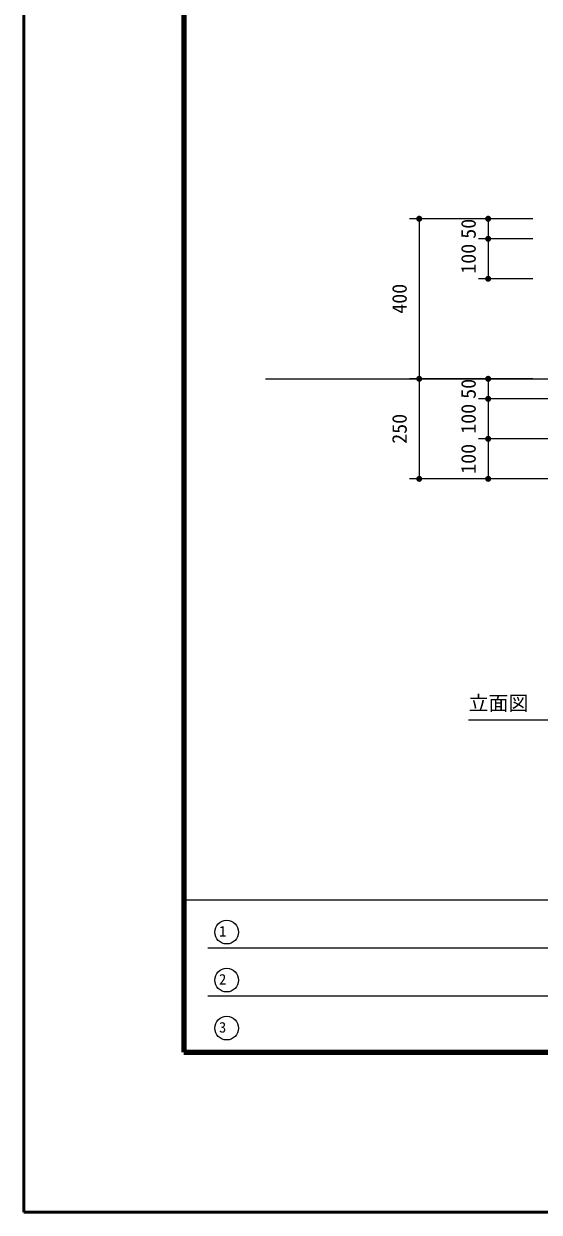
# Model space of a CAD drawing. Units: millimetres at full size, sheet at 1:20. Extents: x 0 to 8400, y 0 to 5940.
# Drawn here: x 0 to 1289, y 0 to 2970 of the extents above; entities that cross this region are included whole.
import ezdxf
from ezdxf.enums import TextEntityAlignment as Align

# ---------------------------------------------------------------- set-up
doc = ezdxf.new("R2010")
doc.units = ezdxf.units.MM
doc.header["$LTSCALE"] = 20
for name, color, linetype, lineweight in [('D-STR', 1, 'Continuous', 13), ('D-STR-DIM', 7, 'Continuous', 13), ('D-STR-HTXT', 7, 'Continuous', 13), ('D-TTL', 2, 'Continuous', 140), ('D-TTL-FRAM', 2, 'Continuous', 13), ('D-TTL-LINE', 7, 'Continuous', 13), ('D-TTL-TXT', 7, 'Continuous', 13)]:
    doc.layers.add(name, color=color, linetype=linetype, lineweight=lineweight)
doc.styles.add('ＭＳ ゴシック', font='')
doc.styles.get('ＭＳ ゴシック').set_extended_font_data('MS Gothic')

# ---------------------------------------------------------------- blocks, each defined once
blk = doc.blocks.new('filled_dot')
at = {"color": 0, "linetype": 'Continuous', "lineweight": -2, "const_width": 1.25}
blk.add_lwpolyline([(-0.625, 0, 1), (0.625, 0, 1)], format="xyb", close=True, dxfattribs=at)

msp = doc.modelspace()

# ---------------------------------------------------------------- linework, layer by layer
at = {"layer": 'D-STR'}
msp.add_line((604.53, 2082.74), (1528.31, 2082.74), dxfattribs=at)
at = {"layer": 'D-STR-DIM'}
for p, q in [((1272.53, 2482.74), (964.46, 2482.74)), ((988.46, 2482.74), (988.46, 2082.74)), ((1272.53, 2482.74), (1136.89, 2482.74)), ((1160.89, 2482.74), (1160.89, 2432.74)), ((1272.53, 2432.74), (1136.89, 2432.74)), ((1272.53, 2432.74), (1136.89, 2432.74)), ((1160.89, 2432.74), (1160.89, 2332.74)), ((1272.53, 2332.74), (1136.89, 2332.74)), ((1272.53, 2082.74), (964.46, 2082.74)), ((1272.53, 2082.74), (964.46, 2082.74)), ((988.46, 2082.74), (988.46, 1832.74)), ((1272.53, 2082.74), (1136.89, 2082.74)), ((1160.89, 2082.74), (1160.89, 2032.74)), ((1372.53, 2032.74), (1136.89, 2032.74)), ((1372.53, 2032.74), (1136.89, 2032.74)), ((1160.89, 2032.74), (1160.89, 1932.74)), ((1322.53, 1932.74), (1136.89, 1932.74)), ((1322.53, 1932.74), (1136.89, 1932.74)), ((1160.89, 1932.74), (1160.89, 1832.74)), ((1322.53, 1832.74), (964.46, 1832.74)), ((1322.53, 1832.74), (1136.89, 1832.74))]:
    msp.add_line(p, q, dxfattribs=at)
at = {"layer": 'D-STR-HTXT'}
msp.add_line((1111.62, 1230.76), (1511.62, 1230.76), dxfattribs=at)
at = {"layer": 'D-TTL', "lineweight": 50}
for p, q in [((0, 5940), (0, 0)), ((0, 0), (8400, 0))]:
    msp.add_line(p, q, dxfattribs=at)
at = {"layer": 'D-TTL'}
for p, q in [((400, 5540), (400, 400)), ((400, 400), (8000, 400))]:
    msp.add_line(p, q, dxfattribs=at)
at = {"layer": 'D-TTL-FRAM'}
for p, q in [((8000, 780), (400, 780)), ((400, 780), (400, 400)), ((400, 400), (8000, 400))]:
    msp.add_line(p, q, dxfattribs=at)
at = {"layer": 'D-TTL-LINE'}
for p, q in [((2159.22, 660), (460, 660)), ((2159.22, 540), (460, 540))]:
    msp.add_line(p, q, dxfattribs=at)
at = {"layer": 'D-TTL-TXT'}
for centre in [(507.2, 700.09), (507.2, 580.09), (507.2, 460.09)]:
    msp.add_circle(centre, 29.61, dxfattribs=at)

# ---------------------------------------------------------------- block references
at = {"layer": 'D-STR-DIM', "xscale": 6, "yscale": 6}
for p, rotation in [((988.46, 2482.74), 270), ((1160.89, 2482.74), 270), ((1160.89, 2432.74), 90), ((1160.89, 2432.74), 270), ((1160.89, 2332.74), 90), ((988.46, 2082.74), 90), ((988.46, 2082.74), 270), ((1160.89, 2082.74), 270), ((1160.89, 2032.74), 90), ((1160.89, 2032.74), 270), ((1160.89, 1932.74), 90), ((1160.89, 1932.74), 270), ((988.46, 1832.74), 90), ((1160.89, 1832.74), 90)]:
    msp.add_blockref('filled_dot', p, dxfattribs=dict(at, rotation=rotation))

# ---------------------------------------------------------------- texts
at = {"layer": 'D-STR-DIM', "style": 'ＭＳ ゴシック'}
for s, p in [('50', (1093.14, 2457.74)), ('100', (1093.14, 2382.74)), ('400', (920.7, 2282.74)), ('50', (1093.14, 2057.74)), ('250', (920.7, 1957.74)), ('100', (1093.14, 1982.74)), ('100', (1093.14, 1882.74))]:
    msp.add_text(s, height=36.66, rotation=90, dxfattribs=at).set_placement(p, align=Align.TOP_CENTER)
at = {"layer": 'D-STR-HTXT', "style": 'ＭＳ ゴシック'}
msp.add_text('立面図\u30001：20', height=36.66, dxfattribs=at).set_placement((1111.62, 1290.76), align=Align.TOP_LEFT)
at = {"layer": 'D-TTL-TXT', "style": 'ＭＳ ゴシック'}
for s, p in [('1', (488.17, 681.08)), ('2', (488.17, 561.08)), ('3', (488.17, 441.08))]:
    msp.add_text(s, height=26.39, dxfattribs=at).set_placement(p, align=Align.BOTTOM_LEFT)

doc.saveas('drawing.dxf')
